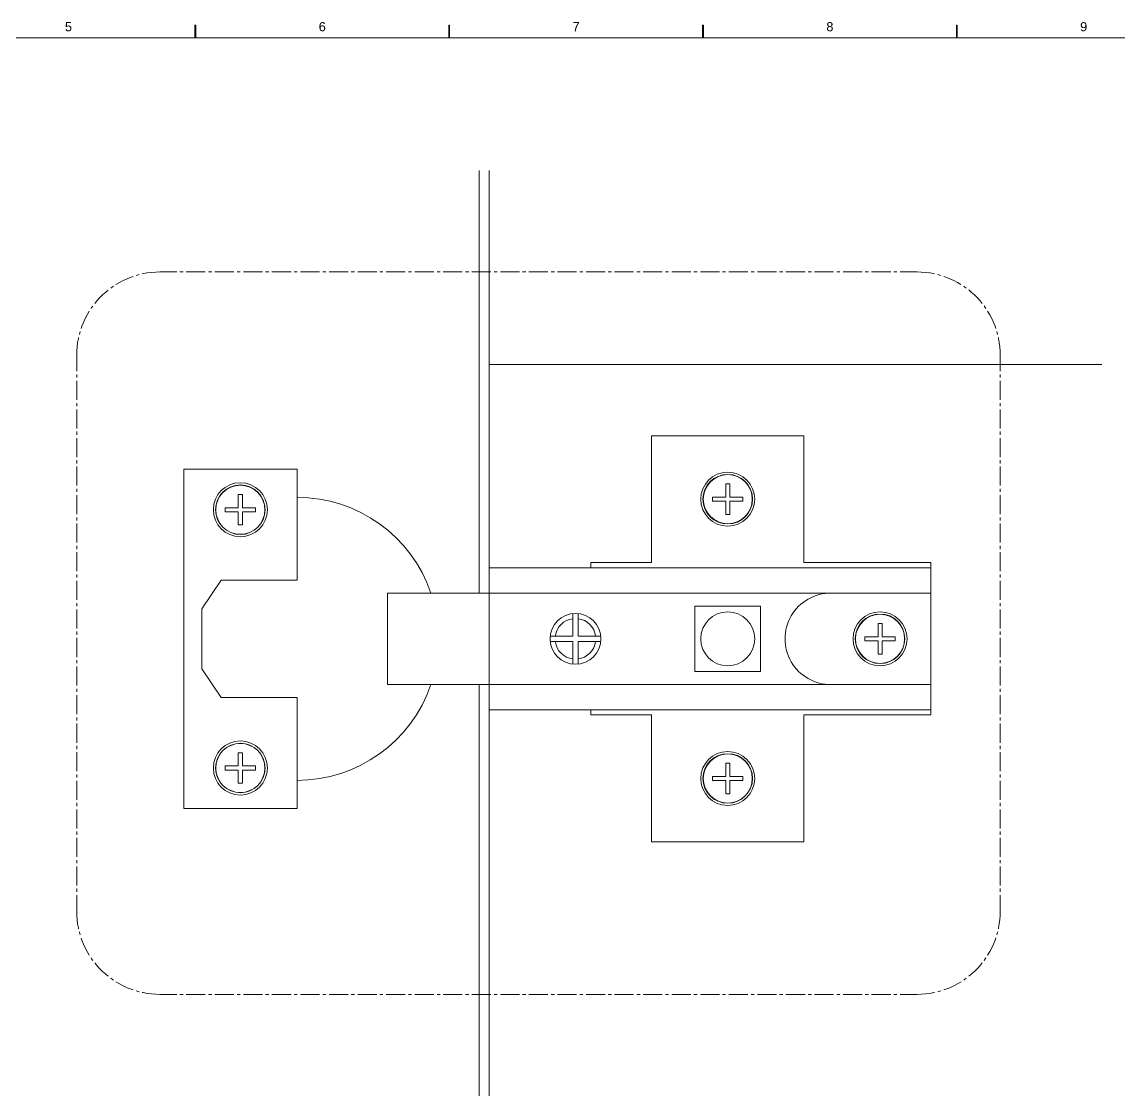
# Model space of a CAD drawing. Header units: centimetres. Extents: x -9.9 to 12.1, y -14.8 to 2.1.
# Drawn here: x 10.36 to 11.44, y -12.146 to -11.088 of the extents above; entities that cross this region are included whole.
import ezdxf

# ---------------------------------------------------------------- set-up
doc = ezdxf.new("R2010")
doc.units = ezdxf.units.CM
doc.header["$MEASUREMENT"] = 0
for name, color, linetype, lineweight in [('PDF _Geometria_Num_Penna__7', 7, 'Continuous', 18), ('PDF _Riempimenti solidi_Num_Penna__7', 7, 'Continuous', 18), ('PDF _Testo_Num_Penna__7', 7, 'Continuous', 18)]:
    doc.layers.add(name, color=color, linetype=linetype, lineweight=lineweight)
doc.styles.add('GENERATED_STYLE_1', font='Arial.ttf')

msp = doc.modelspace()

# ---------------------------------------------------------------- hatches: boundary and pattern name
at = {"layer": 'PDF _Riempimenti solidi_Num_Penna__7', "linetype": 'Continuous', "lineweight": 18}
for points in [[(10.53, -11.0908), (10.5309, -11.1033), (10.5309, -11.0908)], [(10.53, -11.1033), (10.5309, -11.1033), (10.53, -11.0908)], [(10.7799, -11.0908), (10.7808, -11.1033), (10.7808, -11.0908)], [(10.7799, -11.1033), (10.7808, -11.1033), (10.7799, -11.0908)], [(11.0299, -11.0908), (11.0308, -11.1033), (11.0308, -11.0908)], [(11.0299, -11.1033), (11.0308, -11.1033), (11.0299, -11.0908)], [(11.28, -11.0908), (11.2809, -11.1033), (11.2809, -11.0908)], [(11.28, -11.1033), (11.2809, -11.1033), (11.28, -11.0908)]]:
    msp.add_hatch(color=7, dxfattribs=at).paths.add_polyline_path(points)

# ---------------------------------------------------------------- linework, layer by layer
at = {"layer": 'PDF _Geometria_Num_Penna__7', "color": 7, "linetype": 'Continuous', "lineweight": 18, "flags": 128}
for points in [[(10.5309, -11.0908), (10.53, -11.0908), (10.5309, -11.1033)], [(10.53, -11.0908), (10.5309, -11.1033), (10.53, -11.1033)], [(10.7808, -11.0908), (10.7799, -11.0908), (10.7808, -11.1033)], [(10.7799, -11.0908), (10.7808, -11.1033), (10.7799, -11.1033)], [(11.0308, -11.0908), (11.0299, -11.0908), (11.0308, -11.1033)], [(11.0299, -11.0908), (11.0308, -11.1033), (11.0299, -11.1033)], [(11.2809, -11.0908), (11.28, -11.0908), (11.2809, -11.1033)], [(11.28, -11.0908), (11.2809, -11.1033), (11.28, -11.1033)], [(9.2504, -13.1074), (12.0304, -13.1074), (12.0304, -11.1033), (9.2504, -11.1033)], [(10.5367, -11.6951), (10.5367, -11.6655), (10.5558, -11.6374), (10.6305, -11.6374), (10.6305, -11.5279), (10.519, -11.5279), (10.519, -11.8623), (10.6305, -11.8623), (10.6305, -11.7529), (10.5558, -11.7529), (10.5367, -11.7247)], [(11.0568, -11.5426), (11.0528, -11.5426), (11.0528, -11.5556), (11.0398, -11.5556), (11.0398, -11.5596), (11.0528, -11.5596), (11.0528, -11.5726), (11.0568, -11.5726), (11.0568, -11.5596), (11.0698, -11.5596), (11.0698, -11.5556), (11.0568, -11.5556)], [(10.5767, -11.553), (10.5727, -11.553), (10.5727, -11.566), (10.5597, -11.566), (10.5597, -11.57), (10.5727, -11.57), (10.5727, -11.583), (10.5767, -11.583), (10.5767, -11.57), (10.5897, -11.57), (10.5897, -11.566), (10.5767, -11.566)], [(11.087, -11.7273), (11.0225, -11.7273), (11.0225, -11.6629), (11.087, -11.6629)], [(11.2198, -11.6931), (11.2068, -11.6931), (11.2068, -11.6801), (11.2028, -11.6801), (11.2028, -11.6931), (11.1898, -11.6931), (11.1898, -11.6971), (11.2028, -11.6971), (11.2028, -11.7101), (11.2068, -11.7101), (11.2068, -11.6971), (11.2198, -11.6971)], [(10.5767, -11.8373), (10.5727, -11.8373), (10.5727, -11.8243), (10.5597, -11.8243), (10.5597, -11.8203), (10.5727, -11.8203), (10.5727, -11.8072), (10.5767, -11.8072), (10.5767, -11.8203), (10.5897, -11.8203), (10.5897, -11.8243), (10.5767, -11.8243)], [(11.0568, -11.8176), (11.0528, -11.8176), (11.0528, -11.8306), (11.0398, -11.8306), (11.0398, -11.8346), (11.0528, -11.8346), (11.0528, -11.8476), (11.0568, -11.8476), (11.0568, -11.8346), (11.0698, -11.8346), (11.0698, -11.8306), (11.0568, -11.8306)]]:
    msp.add_lwpolyline(points, close=True, dxfattribs=at)
for points in [[(10.8098, -11.2339), (10.8098, -11.6501)], [(10.8198, -11.2339), (10.8198, -11.6251)], [(10.5121, -11.3339), (10.4955, -11.3339), (10.4913, -11.334), (10.4871, -11.3343), (10.483, -11.3348), (10.4789, -11.3355), (10.4781, -11.3357)], [(10.5183, -11.3339), (10.5152, -11.3339)], [(10.5402, -11.3339), (10.5214, -11.3339)], [(10.5465, -11.3339), (10.5433, -11.3339)], [(10.5683, -11.3339), (10.5496, -11.3339)], [(10.5746, -11.3339), (10.5714, -11.3339)], [(10.5965, -11.3339), (10.5777, -11.3339)], [(10.6027, -11.3339), (10.5996, -11.3339)], [(10.6246, -11.3339), (10.6058, -11.3339)], [(10.6308, -11.3339), (10.6277, -11.3339)], [(10.6527, -11.3339), (10.634, -11.3339)], [(10.659, -11.3339), (10.6559, -11.3339)], [(10.6808, -11.3339), (10.6621, -11.3339)], [(10.6871, -11.3339), (10.684, -11.3339)], [(10.709, -11.3339), (10.6903, -11.3339)], [(10.7152, -11.3339), (10.7121, -11.3339)], [(10.7371, -11.3339), (10.7184, -11.3339)], [(10.7433, -11.3339), (10.7402, -11.3339)], [(10.7652, -11.3339), (10.7465, -11.3339)], [(10.7715, -11.3339), (10.7684, -11.3339)], [(10.7933, -11.3339), (10.7746, -11.3339)], [(10.7996, -11.3339), (10.7965, -11.3339)], [(10.8215, -11.3339), (10.8028, -11.3339)], [(10.8277, -11.3339), (10.8246, -11.3339)], [(10.8496, -11.3339), (10.8309, -11.3339)], [(10.8559, -11.3339), (10.8527, -11.3339)], [(10.8777, -11.3339), (10.859, -11.3339)], [(10.884, -11.3339), (10.8809, -11.3339)], [(10.9058, -11.3339), (10.8871, -11.3339)], [(10.9121, -11.3339), (10.909, -11.3339)], [(10.934, -11.3339), (10.9153, -11.3339)], [(10.9402, -11.3339), (10.9371, -11.3339)], [(10.9621, -11.3339), (10.9434, -11.3339)], [(10.9684, -11.3339), (10.9652, -11.3339)], [(10.9903, -11.3339), (10.9715, -11.3339)], [(10.9965, -11.3339), (10.9934, -11.3339)], [(11.0184, -11.3339), (10.9996, -11.3339)], [(11.0246, -11.3339), (11.0215, -11.3339)], [(11.0465, -11.3339), (11.0278, -11.3339)], [(11.0527, -11.3339), (11.0496, -11.3339)], [(11.0746, -11.3339), (11.0559, -11.3339)], [(11.0809, -11.3339), (11.0778, -11.3339)], [(11.1028, -11.3339), (11.084, -11.3339)], [(11.109, -11.3339), (11.1059, -11.3339)], [(11.1309, -11.3339), (11.1121, -11.3339)], [(11.1372, -11.3339), (11.134, -11.3339)], [(11.159, -11.3339), (11.1403, -11.3339)], [(11.1653, -11.3339), (11.1621, -11.3339)], [(11.1872, -11.3339), (11.1684, -11.3339)], [(11.1934, -11.3339), (11.1903, -11.3339)], [(11.2153, -11.3339), (11.1965, -11.3339)], [(11.2215, -11.3339), (11.2184, -11.3339)], [(11.2586, -11.3357), (11.2578, -11.3355), (11.2537, -11.3348), (11.2496, -11.3343), (11.2454, -11.334), (11.2413, -11.3339), (11.2246, -11.3339)], [(10.4691, -11.3382), (10.467, -11.339), (10.4631, -11.3405), (10.4594, -11.3422), (10.4557, -11.3442), (10.4522, -11.3462)], [(10.4751, -11.3364), (10.4749, -11.3365), (10.4721, -11.3373)], [(11.2646, -11.3373), (11.2618, -11.3365), (11.2617, -11.3364)], [(11.2845, -11.3462), (11.281, -11.3442), (11.2774, -11.3422), (11.2736, -11.3405), (11.2697, -11.339), (11.2677, -11.3382)], [(10.4445, -11.3517), (10.4421, -11.3536), (10.439, -11.3564), (10.4361, -11.3593), (10.4333, -11.3624), (10.4313, -11.3649)], [(10.4496, -11.348), (10.4486, -11.3485), (10.447, -11.3498)], [(11.2897, -11.3498), (11.2881, -11.3485), (11.2872, -11.348)], [(11.3054, -11.3648), (11.3034, -11.3624), (11.3007, -11.3593), (11.2977, -11.3564), (11.2946, -11.3536), (11.2922, -11.3516)], [(10.4294, -11.3674), (10.4282, -11.369), (10.4276, -11.3699)], [(11.3091, -11.3699), (11.3085, -11.369), (11.3073, -11.3673)], [(10.4259, -11.3725), (10.4238, -11.3761), (10.4219, -11.3797), (10.4202, -11.3835), (10.4186, -11.3873), (10.4179, -11.3895)], [(11.3188, -11.3895), (11.3181, -11.3873), (11.3165, -11.3835), (11.3149, -11.3797), (11.3129, -11.3761), (11.3108, -11.3725)], [(10.4154, -11.3985), (10.4152, -11.3993), (10.4144, -11.4034), (10.4139, -11.4075), (10.4136, -11.4117), (10.4135, -11.4158), (10.4135, -11.4317)], [(10.4169, -11.3924), (10.4161, -11.3953), (10.4161, -11.3954)], [(11.3206, -11.3954), (11.3206, -11.3953), (11.3198, -11.3924)], [(11.3232, -11.4317), (11.3232, -11.4158), (11.3231, -11.4117), (11.3228, -11.4075), (11.3223, -11.4034), (11.3215, -11.3993), (11.3214, -11.3984)], [(10.8198, -11.4251), (11.4232, -11.4251)], [(10.4135, -11.4348), (10.4135, -11.4379)], [(10.4135, -11.4411), (10.4135, -11.4598)], [(11.3232, -11.4379), (11.3232, -11.4348)], [(11.3232, -11.4598), (11.3232, -11.4411)], [(10.4135, -11.463), (10.4135, -11.4661)], [(11.3232, -11.4661), (11.3232, -11.463)], [(10.4135, -11.4692), (10.4135, -11.4879)], [(11.3232, -11.4879), (11.3232, -11.4692)], [(10.4135, -11.4911), (10.4135, -11.4942)], [(10.4135, -11.4974), (10.4135, -11.5161)], [(10.9198, -11.6251), (10.9198, -11.6201), (10.9798, -11.6201), (10.9798, -11.4951), (11.1298, -11.4951), (11.1298, -11.6201), (11.2548, -11.6201), (11.2548, -11.7701), (11.1298, -11.7701), (11.1298, -11.8951), (10.9798, -11.8951), (10.9798, -11.7701), (10.9198, -11.7701), (10.9198, -11.7651)], [(11.3232, -11.4942), (11.3232, -11.4911)], [(11.3232, -11.5161), (11.3232, -11.4974)], [(10.4135, -11.5192), (10.4135, -11.5223)], [(11.3232, -11.5223), (11.3232, -11.5192)], [(10.4135, -11.5255), (10.4135, -11.5442)], [(11.3232, -11.5442), (11.3232, -11.5255)], [(10.4135, -11.5474), (10.4135, -11.5505)], [(11.3232, -11.5505), (11.3232, -11.5474)], [(10.4135, -11.5536), (10.4135, -11.5723)], [(11.3232, -11.5723), (11.3232, -11.5536)], [(10.4135, -11.5755), (10.4135, -11.5786)], [(10.4135, -11.5817), (10.4135, -11.6004)], [(11.3232, -11.5786), (11.3232, -11.5755)], [(11.3232, -11.6004), (11.3232, -11.5817)], [(10.4135, -11.6036), (10.4135, -11.6067)], [(11.3232, -11.6067), (11.3232, -11.6036)], [(10.4135, -11.6099), (10.4135, -11.6286)], [(11.3232, -11.6286), (11.3232, -11.6099)], [(11.2548, -11.7651), (10.8198, -11.7651), (10.8198, -11.6251), (11.2548, -11.6251)], [(10.4135, -11.6317), (10.4135, -11.6348)], [(10.4135, -11.638), (10.4135, -11.6567)], [(11.3232, -11.6348), (11.3232, -11.6317)], [(11.3232, -11.6567), (11.3232, -11.638)], [(10.4135, -11.6599), (10.4135, -11.663)], [(11.2548, -11.7401), (10.8198, -11.7401), (10.7198, -11.7401), (10.7198, -11.6501), (10.8198, -11.6501), (11.2548, -11.6501)], [(11.3232, -11.663), (11.3232, -11.6599)], [(10.4135, -11.6661), (10.4135, -11.6848)], [(10.8799, -11.6926), (10.9023, -11.6926), (10.9023, -11.6702)], [(10.9073, -11.6702), (10.9073, -11.6926), (10.9297, -11.6926)], [(11.3232, -11.6848), (11.3232, -11.6661)], [(10.4135, -11.688), (10.4135, -11.6911)], [(11.3232, -11.6911), (11.3232, -11.688)], [(10.4135, -11.6942), (10.4135, -11.713)], [(10.8799, -11.6976), (10.9023, -11.6976), (10.9023, -11.72)], [(10.9073, -11.72), (10.9073, -11.6976), (10.9297, -11.6976)], [(11.3232, -11.713), (11.3232, -11.6942)], [(10.4135, -11.7161), (10.4135, -11.7192)], [(10.4135, -11.7224), (10.4135, -11.7411)], [(11.3232, -11.7192), (11.3232, -11.7161)], [(11.3232, -11.7411), (11.3232, -11.7224)], [(10.4135, -11.7442), (10.4135, -11.7473)], [(10.8098, -11.7401), (10.8098, -12.1452)], [(11.3232, -11.7473), (11.3232, -11.7442)], [(10.4135, -11.7505), (10.4135, -11.7693)], [(11.3232, -11.7693), (11.3232, -11.7505)], [(10.8198, -11.7651), (10.8198, -12.1452)], [(10.4135, -11.7724), (10.4135, -11.7755)], [(10.4135, -11.7786), (10.4135, -11.7974)], [(11.3232, -11.7755), (11.3232, -11.7724)], [(11.3232, -11.7974), (11.3232, -11.7786)], [(10.4135, -11.8005), (10.4135, -11.8036)], [(11.3232, -11.8036), (11.3232, -11.8005)], [(10.4135, -11.8067), (10.4135, -11.8255)], [(11.3232, -11.8255), (11.3232, -11.8067)], [(10.4135, -11.8286), (10.4135, -11.8317)], [(11.3232, -11.8317), (11.3232, -11.8286)], [(10.4135, -11.8349), (10.4135, -11.8536)], [(11.3232, -11.8536), (11.3232, -11.8349)], [(10.4135, -11.8567), (10.4135, -11.8598)], [(10.4135, -11.863), (10.4135, -11.8818)], [(11.3232, -11.8598), (11.3232, -11.8567)], [(11.3232, -11.8818), (11.3232, -11.863)], [(10.4135, -11.8849), (10.4135, -11.888)], [(11.3232, -11.888), (11.3232, -11.8849)], [(10.4135, -11.8911), (10.4135, -11.9099)], [(11.3232, -11.9099), (11.3232, -11.8911)], [(10.4135, -11.913), (10.4135, -11.9161)], [(10.4135, -11.9192), (10.4135, -11.938)], [(11.3232, -11.9161), (11.3232, -11.913)], [(11.3232, -11.938), (11.3232, -11.9192)], [(10.4135, -11.9411), (10.4135, -11.9443)], [(11.3232, -11.9443), (11.3232, -11.9411)], [(10.4135, -11.9474), (10.4135, -11.9633), (10.4136, -11.9674), (10.4139, -11.9716), (10.4144, -11.9757), (10.4152, -11.9798), (10.4154, -11.9806)], [(11.3214, -11.9806), (11.3215, -11.9798), (11.3223, -11.9757), (11.3228, -11.9716), (11.3231, -11.9674), (11.3232, -11.9633), (11.3232, -11.9474)], [(10.4161, -11.9837), (10.4161, -11.9838), (10.4169, -11.9866)], [(11.3198, -11.9866), (11.3206, -11.9838), (11.3206, -11.9836)], [(10.4179, -11.9897), (10.4186, -11.9917), (10.4202, -11.9956), (10.4219, -11.9993), (10.4238, -12.003), (10.4259, -12.0065)], [(11.3108, -12.0065), (11.3129, -12.003), (11.3149, -11.9993), (11.3165, -11.9956), (11.3181, -11.9917), (11.3188, -11.9896)], [(10.4276, -12.0092), (10.4282, -12.0101), (10.4294, -12.0117)], [(10.4313, -12.0142), (10.4333, -12.0166), (10.4361, -12.0197), (10.439, -12.0227), (10.4421, -12.0254), (10.4445, -12.0274)], [(11.2922, -12.0274), (11.2946, -12.0254), (11.2977, -12.0227), (11.3007, -12.0197), (11.3034, -12.0166), (11.3054, -12.0142)], [(11.3073, -12.0117), (11.3085, -12.0101), (11.3091, -12.0091)], [(10.447, -12.0293), (10.4486, -12.0305), (10.4496, -12.0311)], [(10.4522, -12.0328), (10.4557, -12.0349), (10.4594, -12.0369), (10.4631, -12.0386), (10.467, -12.0401), (10.4691, -12.0408)], [(11.2677, -12.0408), (11.2697, -12.0401), (11.2736, -12.0386), (11.2774, -12.0369), (11.281, -12.0349), (11.2846, -12.0328)], [(11.2872, -12.0311), (11.2881, -12.0305), (11.2897, -12.0293)], [(10.4721, -12.0418), (10.4749, -12.0426), (10.4751, -12.0426)], [(10.4781, -12.0433), (10.4789, -12.0435), (10.483, -12.0443), (10.4871, -12.0448), (10.4913, -12.0451), (10.4955, -12.0452), (10.5121, -12.0452)], [(10.5152, -12.0452), (10.5183, -12.0452)], [(10.5214, -12.0452), (10.5402, -12.0452)], [(10.5433, -12.0452), (10.5465, -12.0452)], [(10.5496, -12.0452), (10.5683, -12.0452)], [(10.5714, -12.0452), (10.5746, -12.0452)], [(10.5777, -12.0452), (10.5965, -12.0452)], [(10.5996, -12.0452), (10.6027, -12.0452)], [(10.6058, -12.0452), (10.6246, -12.0452)], [(10.6277, -12.0452), (10.6308, -12.0452)], [(10.634, -12.0452), (10.6527, -12.0452)], [(10.6559, -12.0452), (10.659, -12.0452)], [(10.6621, -12.0452), (10.6808, -12.0452)], [(10.684, -12.0452), (10.6871, -12.0452)], [(10.6903, -12.0452), (10.709, -12.0452)], [(10.7121, -12.0452), (10.7152, -12.0452)], [(10.7184, -12.0452), (10.7371, -12.0452)], [(10.7402, -12.0452), (10.7433, -12.0452)], [(10.7465, -12.0452), (10.7652, -12.0452)], [(10.7684, -12.0452), (10.7715, -12.0452)], [(10.7746, -12.0452), (10.7933, -12.0452)], [(10.7965, -12.0452), (10.7996, -12.0452)], [(10.8028, -12.0452), (10.8215, -12.0452)], [(10.8246, -12.0452), (10.8277, -12.0452)], [(10.8309, -12.0452), (10.8496, -12.0452)], [(10.8527, -12.0452), (10.8559, -12.0452)], [(10.859, -12.0452), (10.8777, -12.0452)], [(10.8809, -12.0452), (10.884, -12.0452)], [(10.8871, -12.0452), (10.9058, -12.0452)], [(10.909, -12.0452), (10.9121, -12.0452)], [(10.9153, -12.0452), (10.934, -12.0452)], [(10.9371, -12.0452), (10.9402, -12.0452)], [(10.9434, -12.0452), (10.9621, -12.0452)], [(10.9652, -12.0452), (10.9684, -12.0452)], [(10.9715, -12.0452), (10.9903, -12.0452)], [(10.9934, -12.0452), (10.9965, -12.0452)], [(10.9996, -12.0452), (11.0184, -12.0452)], [(11.0215, -12.0452), (11.0246, -12.0452)], [(11.0278, -12.0452), (11.0465, -12.0452)], [(11.0496, -12.0452), (11.0527, -12.0452)], [(11.0559, -12.0452), (11.0746, -12.0452)], [(11.0778, -12.0452), (11.0809, -12.0452)], [(11.084, -12.0452), (11.1028, -12.0452)], [(11.1059, -12.0452), (11.109, -12.0452)], [(11.1121, -12.0452), (11.1309, -12.0452)], [(11.134, -12.0452), (11.1372, -12.0452)], [(11.1403, -12.0452), (11.159, -12.0452)], [(11.1621, -12.0452), (11.1653, -12.0452)], [(11.1684, -12.0452), (11.1872, -12.0452)], [(11.1903, -12.0452), (11.1934, -12.0452)], [(11.1965, -12.0452), (11.2153, -12.0452)], [(11.2184, -12.0452), (11.2215, -12.0452)], [(11.2246, -12.0452), (11.2413, -12.0452), (11.2454, -12.0451), (11.2496, -12.0448), (11.2537, -12.0443), (11.2578, -12.0435), (11.2586, -12.0433)], [(11.2617, -12.0426), (11.2618, -12.0426), (11.2647, -12.0418)]]:
    msp.add_lwpolyline(points, dxfattribs=at)
at = {"layer": 'PDF _Geometria_Num_Penna__7', "color": 7, "linetype": 'Continuous', "lineweight": 18}
for centre, radius in [((10.5747, -11.568), 0.0266), ((11.0548, -11.5576), 0.0266), ((11.0548, -11.5576), 0.0244), ((11.0548, -11.5576), 0.0242), ((10.5747, -11.568), 0.0244), ((10.5747, -11.568), 0.0242), ((10.9048, -11.6951), 0.025), ((11.0548, -11.6951), 0.0266), ((11.2048, -11.6951), 0.0266), ((11.2048, -11.6951), 0.0244), ((11.2048, -11.6951), 0.0242), ((10.5747, -11.8223), 0.0266), ((10.5747, -11.8223), 0.0244), ((10.5747, -11.8223), 0.0242), ((11.0548, -11.8326), 0.0266), ((11.0548, -11.8326), 0.0244), ((11.0548, -11.8326), 0.0242)]:
    msp.add_circle(centre, radius, dxfattribs=at)
for centre, radius, start, end in [((10.6305, -11.6951), 0.1394, 18.8418, 90.0002), ((11.1562, -11.6951), 0.045, 89.4863, 270.5137), ((10.9048, -11.6951), 0.02, 97.1789, 172.8211), ((10.9048, -11.6951), 0.02, 7.1828, 82.8172), ((10.9048, -11.6951), 0.02, 187.1828, 262.8172), ((10.9048, -11.6951), 0.02, 277.1789, 352.8211), ((10.6305, -11.6951), 0.1394, 269.9998, 341.1582)]:
    msp.add_arc(centre, radius, start, end, dxfattribs=at)

# ---------------------------------------------------------------- texts
at = {"layer": 'PDF _Testo_Num_Penna__7', "color": 7, "linetype": 'Continuous', "lineweight": 18, "char_height": 0.009, "attachment_point": 7, "style": 'GENERATED_STYLE_1'}
for s, insert in [('\\A1;5', (10.4019, -11.097)), ('\\A1;6', (10.6519, -11.097)), ('\\A1;7', (10.9019, -11.0968)), ('\\A1;8', (11.1519, -11.097)), ('\\A1;9', (11.4019, -11.097))]:
    msp.add_mtext(s, dxfattribs=dict(at, insert=insert))

doc.saveas('drawing.dxf')
